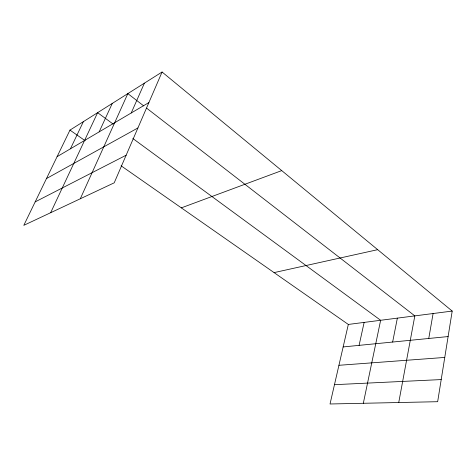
<?xml version="1.0" encoding="UTF-8"?>
<svg xmlns="http://www.w3.org/2000/svg" width="476" height="476" viewBox="0 0 476 476"><rect width="100%" height="100%" fill="white"/><g stroke="black" fill="none" stroke-linecap="round" stroke-linejoin="round"><path stroke-width="0.71" d="M162.078 72.013L114.222 182.814L23.8 225.344L69.966 130.109L162.078 72.013L452.2 311.072L437.658 401.702L330.029 403.987L348.325 324.442L121.1 165.809M428.763 338.472L433.089 313.535M398.739 402.529L414.828 315.885L146.62 108.147M392.64 342.048L397.359 318.129M363.331 403.279L380.639 320.283L132.84 138.51M359.094 345.362L364.134 322.407M131.215 112.985L144.412 83.157M80.295 198.772L127.842 93.605L143.687 105.874M99.157 131.882L112.276 103.423M50.658 212.712L97.616 112.669L113.139 124.052M70.418 148.815L83.383 121.642M57.09 156.669L148.881 102.572M46.481 178.554L137.915 127.955M35.17 201.889L126.146 155.212M181.338 207.863L281.738 170.61M274.081 272.611L377.688 249.674M348.325 324.442L452.2 311.072M343.148 346.939L448.112 336.562M338.93 365.294L444.757 357.44M334.467 384.685L441.204 379.574M69.966 130.109L85.156 140.718"/></g></svg>
